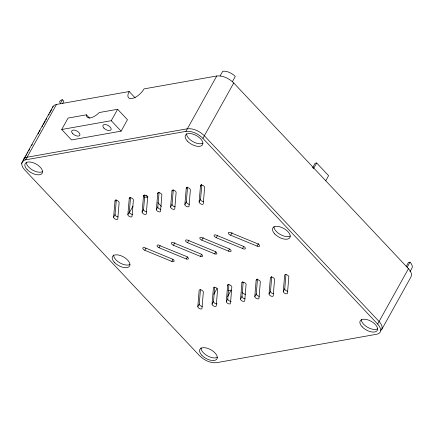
<?xml version="1.0" encoding="UTF-8"?>
<svg xmlns="http://www.w3.org/2000/svg" width="434" height="434" viewBox="0 0 434 434"><rect width="100%" height="100%" fill="white"/><g stroke="black" fill="none" stroke-linecap="round" stroke-linejoin="round"><path stroke-width="0.65" d="M197.817 306.632L199.152 290.379A2.3 1.172 29.1 0 1 201.343 289.988A2.3 1.172 29.1 0 1 203.329 292.098L201.989 308.352A2.3 1.172 29.1 0 1 199.803 308.742A2.3 1.172 29.1 0 1 197.817 306.632L199.26 304.033L200.437 289.733M212.063 304.104L213.403 287.851A2.3 1.172 29.1 0 1 215.589 287.46A2.3 1.172 29.1 0 1 217.575 289.57L216.24 305.824A2.3 1.172 29.1 0 1 214.049 306.214A2.3 1.172 29.1 0 1 212.063 304.104L213.512 301.505L214.689 287.205M227.649 285.322A2.3 1.172 29.1 0 1 229.841 284.932A2.3 1.172 29.1 0 1 231.827 287.042L230.487 303.295A2.3 1.172 29.1 0 1 228.3 303.681A2.3 1.172 29.1 0 1 226.315 301.57L227.649 285.322L228.23 284.281M226.315 301.57L227.758 298.977L228.935 284.671M241.901 282.789A2.3 1.172 29.1 0 1 244.087 282.404A2.3 1.172 29.1 0 1 246.073 284.509L244.738 300.762A2.3 1.172 29.1 0 1 242.546 301.153A2.3 1.172 29.1 0 1 240.561 299.042L241.901 282.789L242.476 281.753M240.561 299.042L242.009 296.449L243.186 282.143M256.147 280.261A2.3 1.172 29.1 0 1 258.339 279.87A2.3 1.172 29.1 0 1 260.324 281.981L258.984 298.234A2.3 1.172 29.1 0 1 256.798 298.625A2.3 1.172 29.1 0 1 254.812 296.514L256.147 280.261L256.727 279.219M254.812 296.514L256.255 293.916L257.487 278.964M269.058 293.981L270.398 277.733A2.3 1.172 29.1 0 1 272.59 277.342A2.3 1.172 29.1 0 1 274.57 279.453L273.236 295.706A2.3 1.172 29.1 0 1 271.044 296.091A2.3 1.172 29.1 0 1 269.058 293.981L270.507 291.388L271.733 276.436M283.31 291.453L284.644 275.199A2.3 1.172 29.1 0 1 286.836 274.814A2.3 1.172 29.1 0 1 288.822 276.919L287.482 293.172A2.3 1.172 29.1 0 1 285.295 293.563A2.3 1.172 29.1 0 1 283.31 291.453L284.753 288.86L285.93 274.554M114.994 201.235A2.3 1.172 29.1 0 1 116.865 200.394A2.3 1.172 29.1 0 1 119.122 202.602L117.788 218.855A2.3 1.172 29.1 0 1 115.596 219.246A2.3 1.172 29.1 0 1 113.61 217.136L114.994 201.235L115.862 199.678M113.61 217.136L115.053 214.537L116.323 199.965M129.24 198.707A2.3 1.172 29.1 0 1 131.111 197.861A2.3 1.172 29.1 0 1 133.374 200.074L132.034 216.327A2.3 1.172 29.1 0 1 129.842 216.712A2.3 1.172 29.1 0 1 127.862 214.608L129.24 198.707L129.82 197.665M127.862 214.608L129.305 212.009L130.569 197.432M143.491 196.173A2.3 1.172 29.1 0 1 145.363 195.333A2.3 1.172 29.1 0 1 147.62 197.541L146.285 213.794A2.3 1.172 29.1 0 1 144.093 214.184A2.3 1.172 29.1 0 1 142.108 212.074L143.491 196.173L144.066 195.137M142.108 212.074L143.551 209.481L144.82 194.904M157.737 193.645A2.3 1.172 29.1 0 1 159.609 192.804A2.3 1.172 29.1 0 1 161.871 195.012L160.531 211.266A2.3 1.172 29.1 0 1 158.339 211.656A2.3 1.172 29.1 0 1 156.359 209.546L157.737 193.645L158.318 192.609M156.359 209.546L157.802 206.947L159.066 192.376M171.989 191.117A2.3 1.172 29.1 0 1 173.86 190.271A2.3 1.172 29.1 0 1 176.117 192.484L174.783 208.738A2.3 1.172 29.1 0 1 172.591 209.123A2.3 1.172 29.1 0 1 170.605 207.018L171.989 191.117L172.564 190.076M170.605 207.018L172.048 204.419L173.318 189.842M186.235 188.584A2.3 1.172 29.1 0 1 188.106 187.743A2.3 1.172 29.1 0 1 190.369 189.956L189.029 206.204A2.3 1.172 29.1 0 1 186.837 206.595A2.3 1.172 29.1 0 1 184.857 204.485L186.235 188.584L187.103 187.027M184.857 204.485L186.3 201.891L187.564 187.314M200.486 186.056A2.3 1.172 29.1 0 1 202.358 185.215A2.3 1.172 29.1 0 1 204.615 187.423L203.28 203.676A2.3 1.172 29.1 0 1 201.088 204.067A2.3 1.172 29.1 0 1 199.103 201.956L200.486 186.056L201.354 184.499M199.103 201.956L200.546 199.358L201.815 184.786M21.7 163.461L22.264 161.768L23.604 160.531L25.633 159.826L185.931 131.366C192.295 130.748 198.468 134.014 202.906 138.365L377.634 324.068C379.544 326.232 381.676 329.352 380.168 332.287L378.828 333.529L376.799 334.229L216.501 362.688C210.137 363.312 203.964 360.041 199.526 355.69L24.798 169.987L23.013 167.714L21.955 165.484L21.7 163.461L23.707 159.169L53.089 106.379L54.434 105.142L56.463 104.442L129.18 91.531L135.153 97.883M52.644 107.73L53.089 106.379M380.721 330.518L381.616 329.694C383.124 326.759 380.992 323.639 379.077 321.475L204.354 135.766C199.911 131.421 193.738 128.149 187.379 128.773L27.076 157.233L25.047 157.933L23.707 159.169M23.474 160.276L24.125 159.104M24.776 157.927L25.432 156.755M26.083 155.584L26.734 154.412M27.391 153.235L28.042 152.063M28.693 150.891L29.675 149.128M31.633 145.612L32.284 144.435M38.165 133.878L38.816 132.706M39.467 131.535L40.123 130.357M42.082 126.842L42.733 125.67M43.389 124.493L45.348 120.977M45.999 119.8L46.65 118.628M48.608 115.108L49.264 113.936M49.915 112.764L51.874 109.243M25.633 159.826L56.463 104.442M60.163 103.78L62.409 99.744L63.825 101.247L62.539 103.552M61.715 129.495L68.073 118.07L86.415 114.815A11.045 5.04 -43.3 0 0 99.288 112.531L117.63 109.27L127.455 119.713L121.097 131.139L71.539 139.938L61.715 129.495L111.272 120.695L117.63 109.27M129.082 213.127L132.999 206.09M185.931 131.366L216.761 75.983C223.125 75.359 229.298 78.625 233.736 82.975L408.465 268.684C410.374 270.849 412.506 273.962 410.998 276.903L381.616 329.694M220.141 75.896L222.707 71.279A9.803 4.991 29.1 0 1 235.282 76.465L232.391 81.657M202.906 138.365L233.736 82.975M144.804 250.277A2.3 1.172 29.1 0 1 142.802 248.172A2.3 1.172 29.1 0 1 144.972 247.765L171.707 258.81A2.3 1.172 29.1 0 1 174.137 260.97A2.3 1.172 29.1 0 1 171.842 261.42L144.804 250.277L145.96 248.199M159.023 247.738A2.3 1.172 29.1 0 1 157.151 245.329A2.3 1.172 29.1 0 1 160.282 245.845L186.343 256.413A2.3 1.172 29.1 0 1 188.389 258.507A2.3 1.172 29.1 0 1 186.257 258.957L159.023 247.738L160.179 245.66M173.432 245.27A2.3 1.172 29.1 0 1 171.311 243.029A2.3 1.172 29.1 0 1 173.882 242.899L200.649 253.906A2.3 1.172 29.1 0 1 202.635 256.017A2.3 1.172 29.1 0 1 200.443 256.402L173.432 245.27L174.875 242.671M171.842 261.42L173.003 259.342M187.531 242.682A2.3 1.172 29.1 0 1 185.546 240.572A2.3 1.172 29.1 0 1 187.738 240.181L214.901 251.373A2.3 1.172 29.1 0 1 216.881 253.483A2.3 1.172 29.1 0 1 214.694 253.874L187.531 242.682L188.98 240.083M186.257 258.957L187.412 256.879M201.821 240.165A2.3 1.172 29.1 0 1 199.797 238.065A2.3 1.172 29.1 0 1 201.951 237.637L229.147 248.845A2.3 1.172 29.1 0 1 231.1 251.112A2.3 1.172 29.1 0 1 228.403 251.08L201.821 240.165L203.264 237.572M200.443 256.402L201.598 254.324M216.278 237.713A2.3 1.172 29.1 0 1 214.049 235.494A2.3 1.172 29.1 0 1 216.533 235.261L242.948 246.159A2.3 1.172 29.1 0 1 245.373 248.481A2.3 1.172 29.1 0 1 242.563 248.498L216.278 237.713L217.434 235.635M214.694 253.874L215.85 251.796M230.628 235.217A2.3 1.172 29.1 0 1 228.289 233.031A2.3 1.172 29.1 0 1 230.682 232.678L257.449 243.713A2.3 1.172 29.1 0 1 259.624 245.942A2.3 1.172 29.1 0 1 257.091 246.121L230.628 235.217L232.076 232.619M228.403 251.08L229.559 249.002M213.778 294.333L217.076 288.415M242.563 248.498L243.718 246.42M227.595 296.601L231.186 290.145L227.899 290.731M257.091 246.121L258.534 243.528M312.545 167.871L315.117 163.255L316.663 162.978L328.592 175.656L325.706 180.848M313.451 168.75L316.663 162.978M406.197 266.487L408.443 262.445L410.005 262.169A9.803 4.991 29.1 0 1 411.882 268.255L409.956 271.717M407.114 267.36L410.005 262.169M377.634 324.068L408.465 268.684M216.761 75.983L144.045 88.889A11.045 5.04 -43.3 0 1 131.985 98.518A11.045 5.04 -43.3 0 1 129.18 91.531M111.272 120.695L121.097 131.139M86.415 114.815L89.54 118.14M157.813 202.597L161.399 206.405M146.583 195.452L147.961 196.917M23.143 160.862L23.197 161.269M377.64 328.874A9.781 4.98 29.1 0 1 367.457 327.236A9.781 4.98 29.1 0 1 361.3 319.397M217.336 357.334A9.781 4.98 29.1 0 1 207.154 355.696A9.781 4.98 29.1 0 1 201.002 347.856M42.613 171.631A9.781 4.98 29.1 0 1 32.431 169.992A9.781 4.98 29.1 0 1 26.279 162.153M290.275 236.025A9.781 4.98 29.1 0 1 280.093 234.382A9.781 4.98 29.1 0 1 273.941 226.548M129.978 264.485A9.781 4.98 29.1 0 1 119.795 262.841A9.781 4.98 29.1 0 1 113.637 255.008M203.589 201.734A2.3 1.172 29.1 0 1 200.546 199.358M189.343 204.262A2.3 1.172 29.1 0 1 186.3 201.891M175.092 206.79A2.3 1.172 29.1 0 1 172.048 204.419M160.846 209.324A2.3 1.172 29.1 0 1 157.802 206.947M146.594 211.852A2.3 1.172 29.1 0 1 143.551 209.481M132.793 214.358A2.3 1.172 29.1 0 1 130.498 213.696A2.3 1.172 29.1 0 1 129.305 212.009M118.097 216.913A2.3 1.172 29.1 0 1 115.053 214.537M287.796 291.23A2.3 1.172 29.1 0 1 284.753 288.86M273.545 293.758A2.3 1.172 29.1 0 1 270.507 291.388M259.299 296.286A2.3 1.172 29.1 0 1 256.255 293.916M245.047 298.82A2.3 1.172 29.1 0 1 242.009 296.449M231.251 301.326A2.3 1.172 29.1 0 1 228.951 300.659A2.3 1.172 29.1 0 1 227.758 298.977M217 303.86A2.3 1.172 29.1 0 1 214.705 303.192A2.3 1.172 29.1 0 1 213.512 301.505M202.304 306.409A2.3 1.172 29.1 0 1 199.26 304.033M144.424 197.21A13.232 6.738 29.1 0 1 147.549 197.296M241.928 292.511A13.232 6.738 29.1 0 1 245.329 294.637M202.911 143.171A9.781 4.98 29.1 0 1 192.729 141.533A9.781 4.98 29.1 0 1 186.577 133.694M59.496 102.429A9.803 4.991 29.1 0 1 62.409 99.744M114.484 262.429A9.781 4.98 29.1 0 0 129.522 266.161A9.781 4.98 29.1 0 0 119.193 255.181A9.781 4.98 29.1 0 0 114.484 262.429M27.12 169.575A9.781 4.98 29.1 0 0 42.158 173.312A9.781 4.98 29.1 0 0 31.828 162.332A9.781 4.98 29.1 0 0 27.12 169.575M201.848 355.278A9.781 4.98 29.1 0 0 216.886 359.016A9.781 4.98 29.1 0 0 206.557 348.035A9.781 4.98 29.1 0 0 201.848 355.278M362.146 326.818A9.781 4.98 29.1 0 0 377.184 330.556A9.781 4.98 29.1 0 0 366.855 319.576A9.781 4.98 29.1 0 0 362.146 326.818M274.782 233.969A9.781 4.98 29.1 0 0 289.82 237.702A9.781 4.98 29.1 0 0 279.491 226.722A9.781 4.98 29.1 0 0 274.782 233.969M187.417 141.115A9.781 4.98 29.1 0 0 202.461 144.853A9.781 4.98 29.1 0 0 192.126 133.873A9.781 4.98 29.1 0 0 187.417 141.115M103.916 128.095A4.6 2.344 29.1 0 0 110.995 129.853A4.6 2.344 29.1 0 0 106.135 124.688A4.6 2.344 29.1 0 0 103.916 128.095M72.7 133.639A4.6 2.344 29.1 0 0 79.775 135.397A4.6 2.344 29.1 0 0 74.914 130.227A4.6 2.344 29.1 0 0 72.7 133.639"/></g></svg>
